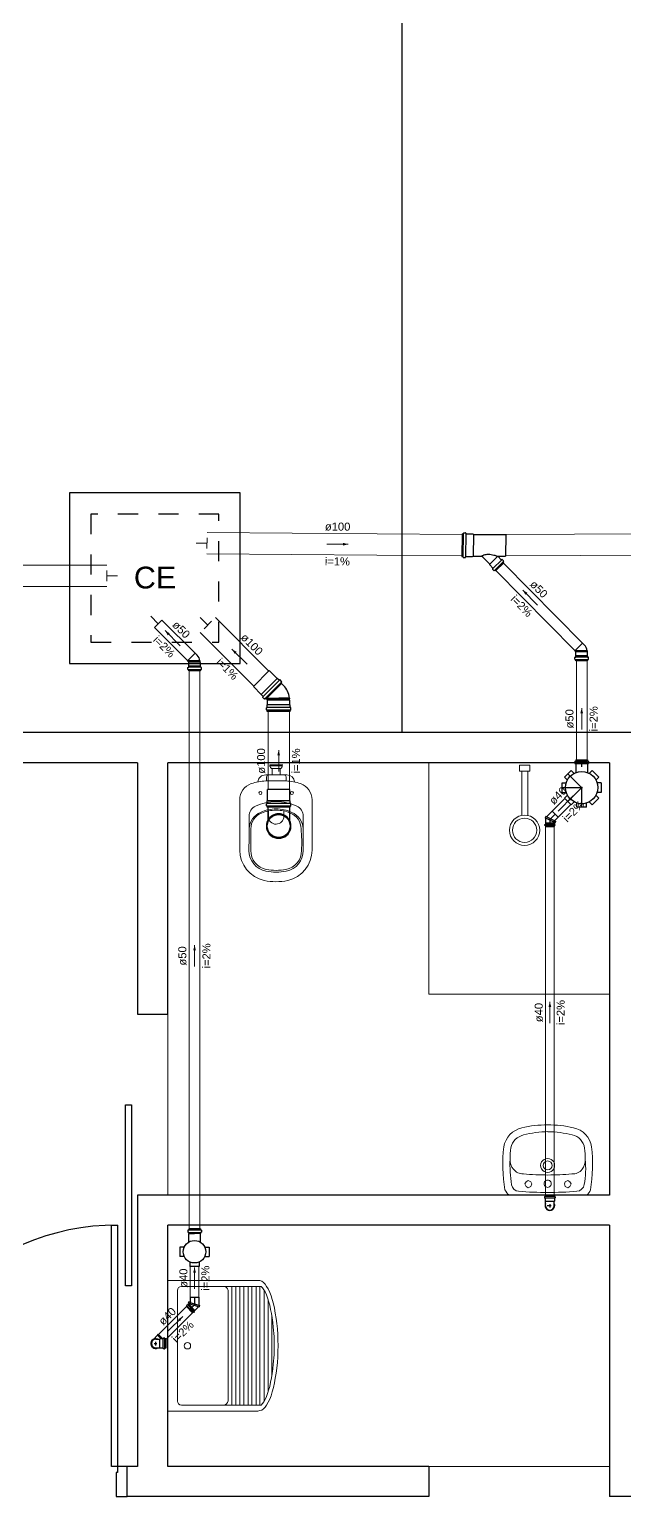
# Model space of a CAD drawing. Header units: millimetres. Extents: x 270 to 744, y -31 to 127.
# Drawn here: x 676.23 to 679.18, y 110.29 to 117.55 of the extents above; entities that cross this region are included whole.
import ezdxf

# ---------------------------------------------------------------- set-up
doc = ezdxf.new("R2010")
doc.units = ezdxf.units.MM
doc.header["$LTSCALE"] = 0.01
doc.header["$MEASUREMENT"] = 0
doc.linetypes.add('DASHDOT', pattern=[25.4, 12.7, -6.35, 0, -6.35])
doc.linetypes.add('Dashed', pattern=[0.75, 0.5, -0.25])
for name, color, linetype, lineweight in [('at_Entity', 7, 'Continuous', 9), ('TQ-Condutos', 3, 'Continuous', 5), ('TQ-Conexões', 9, 'Continuous', 5), ('TQ-Sentido conduto', 9, 'Continuous', 5), ('TQ-Textos conduto', 7, 'Continuous', 5)]:
    doc.layers.add(name, color=color, linetype=linetype, lineweight=lineweight)
for name, color, linetype in [('Layout_Equipamentos', 7, 'Continuous'), ('PAREDES', 8, 'Continuous'), ('PORTAS', 8, 'Continuous'), ('Simbolos', 5, 'Continuous'), ('Simbolos_int', 2, 'Continuous')]:
    doc.layers.add(name, color=color, linetype=linetype)
doc.styles.add('Arial', font='arial.ttf')

msp = doc.modelspace()

# ---------------------------------------------------------------- hatches: boundary and pattern name
at = {"layer": 'TQ-Sentido conduto', "linetype": 'Continuous'}
for points in [[(677.8092, 115.0056), (677.7838, 115.0127), (677.7836, 114.999)], [(678.6732, 114.779), (678.6862, 114.756), (678.6959, 114.7656)], [(676.9029, 114.578), (676.9161, 114.5552), (676.9258, 114.5648)], [(677.2339, 114.4864), (677.2471, 114.4635), (677.2567, 114.4732)], [(678.9652, 114.1946), (678.9584, 114.1691), (678.972, 114.1691)], [(677.4652, 113.986), (677.4583, 113.9605), (677.472, 113.9605)], [(678.9238, 113.7599), (678.9009, 113.7467), (678.9106, 113.737)], [(677.0489, 113.0211), (677.042, 112.9956), (677.0557, 112.9956)], [(678.8077, 112.7408), (678.8009, 112.7153), (678.8146, 112.7153)], [(677.0489, 111.4263), (677.042, 111.4008), (677.0557, 111.4008)], [(676.99, 111.1836), (676.9672, 111.1704), (676.9768, 111.1608)]]:
    msp.add_hatch(color=256, dxfattribs=at).paths.add_polyline_path(points)

# ---------------------------------------------------------------- linework, layer by layer
msp.add_line((678.0759, 114.0736), (678.0759, 119.0736))
at = {"layer": 'at_Entity'}
for p, q in [((676.6042, 114.0736), (676.901, 114.0736)), ((678.1095, 114.0736), (685.072, 114.0736)), ((677.5064, 113.864), (677.4011, 113.864)), ((677.4222, 113.9146), (677.4853, 113.9146)), ((677.4232, 113.9083), (677.4822, 113.9083)), ((677.4327, 113.864), (677.4327, 113.8956)), ((677.4327, 113.8956), (677.4727, 113.8956)), ((677.4727, 113.864), (677.4727, 113.8956)), ((678.2085, 113.9241), (678.2085, 112.7788)), ((677.4053, 113.8345), (677.4053, 113.8546)), ((677.5022, 113.8546), (677.5022, 113.8344)), ((677.2727, 113.4924), (677.2727, 113.7409)), ((677.6306, 113.7409), (677.6306, 113.4924)), ((677.4153, 113.6584), (677.4153, 113.6858)), ((677.4911, 113.6856), (677.4911, 113.6584)), ((679.1033, 112.7788), (678.2085, 112.7788)), ((676.9158, 112.6798), (676.9158, 111.785)), ((678.6841, 111.8398), (678.6904, 111.8503)), ((678.6904, 111.8272), (678.6841, 111.8398)), ((678.6904, 111.8503), (678.701, 111.8566)), ((678.701, 111.8208), (678.6904, 111.8272)), ((678.701, 111.8566), (678.7136, 111.8503)), ((678.7136, 111.8272), (678.701, 111.8208)), ((678.7136, 111.8503), (678.7178, 111.8398)), ((678.7178, 111.8398), (678.7136, 111.8272)), ((678.8799, 111.8398), (678.8841, 111.8503)), ((678.8841, 111.8272), (678.8799, 111.8398)), ((678.8841, 111.8503), (678.8968, 111.8566)), ((678.8968, 111.8208), (678.8841, 111.8272)), ((678.8968, 111.8566), (678.9073, 111.8503)), ((678.9073, 111.8272), (678.8968, 111.8208)), ((678.9073, 111.8503), (678.9136, 111.8398)), ((678.9136, 111.8398), (678.9073, 111.8272)), ((678.6083, 111.785), (678.7978, 111.785)), ((678.7346, 111.785), (678.922, 111.785)), ((678.7978, 111.785), (678.9894, 111.785)), ((676.9158, 111.3622), (677.3621, 111.3622)), ((676.9158, 110.7159), (676.9158, 111.3622)), ((676.9853, 111.3327), (677.1937, 111.3327)), ((677.379, 111.3327), (677.1937, 111.3327)), ((677.2337, 110.7453), (677.2337, 111.3327)), ((677.2526, 110.7453), (677.2526, 111.3327)), ((677.2737, 110.7453), (677.2737, 111.3327)), ((677.2926, 110.7453), (677.2926, 111.3327)), ((677.3137, 110.7453), (677.3137, 111.3327)), ((677.3326, 110.7453), (677.3326, 111.3327)), ((677.3537, 110.7453), (677.3537, 111.3327)), ((677.3621, 111.3622), (677.3727, 111.3622)), ((677.3727, 111.3622), (677.3811, 111.358)), ((677.3727, 110.7453), (677.3727, 111.3327)), ((677.379, 111.3327), (677.3853, 111.3264)), ((677.3811, 111.358), (677.3895, 111.3517)), ((677.3853, 111.3264), (677.3916, 111.3159)), ((677.3895, 111.3517), (677.3979, 111.3433)), ((677.3979, 111.3433), (677.4042, 111.3327)), ((677.4042, 111.3327), (677.4127, 111.3201)), ((677.4127, 111.3201), (677.4211, 111.3033)), ((676.9642, 110.7664), (676.9642, 111.3138)), ((677.2147, 110.7664), (677.2147, 111.3138)), ((677.3916, 111.3159), (677.3979, 111.3054)), ((677.3937, 111.3124), (677.3937, 110.7657)), ((677.3937, 110.7657), (677.3937, 111.3124)), ((677.3979, 111.3054), (677.4042, 111.2906)), ((677.4042, 111.2906), (677.4105, 111.2759)), ((677.4105, 111.2759), (677.4148, 111.259)), ((677.4127, 110.8106), (677.4127, 111.2675)), ((677.4148, 111.259), (677.4211, 111.2401)), ((677.4211, 111.3033), (677.4274, 111.2864)), ((677.4274, 111.2864), (677.4337, 111.2675)), ((677.4337, 111.2675), (677.44, 111.2464)), ((677.44, 111.2464), (677.4442, 111.2254)), ((677.4211, 111.2401), (677.4253, 111.219)), ((677.4253, 111.219), (677.4295, 111.198)), ((677.4295, 111.198), (677.4337, 111.1769)), ((677.4316, 110.8906), (677.4316, 111.1875)), ((677.4337, 111.1769), (677.4358, 111.1538)), ((677.4442, 111.2254), (677.4484, 111.2001)), ((677.4484, 111.2001), (677.4527, 111.1748)), ((677.4527, 111.1748), (677.4569, 111.1496)), ((677.4358, 111.1538), (677.4379, 111.1306)), ((677.4379, 111.1306), (677.4421, 111.0843)), ((677.4569, 111.1496), (677.459, 111.1222)), ((677.459, 111.1222), (677.4611, 111.0948)), ((677.4421, 111.0843), (677.4421, 111.0611)), ((677.4421, 111.0611), (677.4421, 111.0401)), ((677.4421, 111.0401), (677.4421, 111.0169)), ((677.4611, 111.0948), (677.4611, 111.0675)), ((677.4611, 111.0675), (677.4632, 111.0401)), ((677.4632, 111.0401), (677.4611, 111.0106)), ((677.4421, 110.9938), (677.4379, 110.9474)), ((677.4421, 111.0169), (677.4421, 110.9938)), ((677.459, 110.9559), (677.4569, 110.9285)), ((677.4611, 110.9832), (677.459, 110.9559)), ((677.4611, 111.0106), (677.4611, 110.9832)), ((677.4337, 110.9011), (677.4295, 110.8801)), ((677.4358, 110.9243), (677.4337, 110.9011)), ((677.4379, 110.9474), (677.4358, 110.9243)), ((677.4527, 110.9032), (677.4484, 110.878)), ((677.4569, 110.9285), (677.4527, 110.9032)), ((677.4148, 110.819), (677.4105, 110.8022)), ((677.4211, 110.838), (677.4148, 110.819)), ((677.4253, 110.859), (677.4211, 110.838)), ((677.4295, 110.8801), (677.4253, 110.859)), ((677.4337, 110.8106), (677.4274, 110.7916)), ((677.44, 110.8317), (677.4337, 110.8106)), ((677.4442, 110.8548), (677.44, 110.8317)), ((677.4484, 110.878), (677.4442, 110.8548)), ((676.9853, 110.7453), (677.1937, 110.7453)), ((677.379, 110.7453), (677.1937, 110.7453)), ((677.3853, 110.7538), (677.379, 110.7453)), ((677.3916, 110.7622), (677.3853, 110.7538)), ((677.3979, 110.7727), (677.3916, 110.7622)), ((677.4042, 110.7874), (677.3979, 110.7727)), ((677.4042, 110.7453), (677.3979, 110.7348)), ((677.4105, 110.8022), (677.4042, 110.7874)), ((677.4127, 110.7601), (677.4042, 110.7453)), ((677.4211, 110.7748), (677.4127, 110.7601)), ((677.4274, 110.7916), (677.4211, 110.7748)), ((676.9158, 110.7159), (677.3621, 110.7159)), ((677.3727, 110.718), (677.3621, 110.7159)), ((677.3811, 110.7201), (677.3727, 110.718)), ((677.3895, 110.7264), (677.3811, 110.7201)), ((677.3979, 110.7348), (677.3895, 110.7264)), ((678.2085, 110.4418), (679.1033, 110.4418))]:
    msp.add_line(p, q, dxfattribs=at)
at = {"layer": 'at_Entity', "color": 7}
for p, q in [((678.6582, 113.8821), (678.6582, 113.9115)), ((678.6582, 113.9115), (678.7088, 113.9115)), ((678.7088, 113.8821), (678.6582, 113.8821)), ((678.6688, 113.663), (678.6688, 113.8821)), ((678.6983, 113.8821), (678.6688, 113.8821)), ((678.6983, 113.663), (678.6983, 113.8821)), ((678.7088, 113.9115), (678.7088, 113.8821))]:
    msp.add_line(p, q, dxfattribs=at)
at = {"layer": 'at_Entity'}
for centre, radius, start, end in [((677.4, 113.8252), 0.0389, 88.4183, 173.44927), ((677.4148, 113.8546), 0.00947, 90, 180), ((677.4327, 113.9051), 0.00947, 180, 270), ((677.4727, 113.9051), 0.00947, 270, 0), ((677.4927, 113.8546), 0.00947, 0, 90), ((677.5055, 113.8255), 0.0386, 5.57545, 88.62977), ((677.357, 113.7412), 0.0843, 109.07892, 180.19973), ((677.4106, 113.5872), 0.2474, 92.04895, 109.14504), ((677.4514, 112.4468), 1.3885, 87.9511, 92.0489), ((677.4929, 113.5879), 0.2466, 70.84273, 88.10915), ((677.5462, 113.7412), 0.0843, 359.80026, 70.92109), ((677.4527, 113.4891), 0.2432, 90, 114.96061), ((677.3748, 113.7746), 0.00737, 90, 180), ((677.3748, 113.7746), 0.00737, 180, 270), ((677.3748, 113.7746), 0.00737, 0, 90), ((677.3748, 113.7746), 0.00737, 270, 0), ((677.4527, 113.4891), 0.2432, 65.03909, 90.00031), ((677.5306, 113.7746), 0.00737, 90, 180), ((677.5306, 113.7746), 0.00737, 180, 270), ((677.5306, 113.7746), 0.00737, 0, 90), ((677.5306, 113.7746), 0.00737, 270, 0), ((668.5211, 113.6325), 8.7979, 359.07167, 0.18792), ((677.4132, 113.592), 0.0945, 113.57268, 176.73291), ((677.3727, 113.6609), 0.0537, 114.96096, 180.90637), ((677.4106, 113.5977), 0.0832, 110.86304, 180.23624), ((677.449, 113.5286), 0.167, 88.71824, 116.14042), ((677.4423, 113.5335), 0.1546, 100.31332, 113.389), ((677.4527, 113.4903), 0.199, 90, 101.01713), ((677.4507, 113.6559), 0.0355, 176.04448, 272.34457), ((677.4522, 113.6594), 0.0389, 270.00275, 0), ((677.4564, 113.5286), 0.167, 63.86138, 91.27996), ((677.4527, 113.4904), 0.1989, 78.98071, 90.00216), ((677.4746, 113.5819), 0.105, 63.00165, 81.19506), ((677.4927, 113.5977), 0.0832, 359.76378, 69.13694), ((677.4934, 113.5934), 0.0927, 2.44256, 66.73357), ((677.5327, 113.6609), 0.0537, 359.09364, 65.03903), ((686.6864, 113.5746), 9.1005, 179.46215, 180.53334), ((671.6979, 113.5182), 5.6301, 359.71033, 0.80566), ((676.9314, 113.531), 0.6479, 356.35133, 5.87799), ((677.4274, 113.4924), 0.1547, 180.0055, 257.29432), ((677.4226, 113.4907), 0.1048, 180.42333, 258.8896), ((677.4206, 113.4873), 0.0927, 178.50021, 259.65589), ((677.4843, 113.4882), 0.0937, 280.56886, 0.92835), ((677.4843, 113.4882), 0.1021, 280.56885, 0.92836), ((677.4758, 113.4925), 0.1548, 282.71283, 359.99834), ((677.4528, 113.658), 0.2748, 259.43664, 269.99959), ((677.4524, 113.6558), 0.2642, 259.43664, 270.00277), ((677.4517, 113.6703), 0.2787, 270.13603, 280.28493), ((677.4527, 113.6577), 0.2745, 270, 280.57699), ((677.4516, 113.6261), 0.2905, 258.43496, 281.56825), ((678.6947, 112.0031), 0.1169, 102.51398, 169.94425), ((678.7859, 111.6608), 0.4711, 88.69805, 104.42194), ((678.8077, 111.6602), 0.4717, 75.63679, 91.34148), ((678.9048, 112.0088), 0.1102, 7.71962, 79.59246), ((678.6963, 112.0002), 0.0842, 102.94607, 167.28087), ((678.8116, 111.5251), 0.5737, 91.35244, 103.5038), ((678.7846, 111.5291), 0.5696, 76.4579, 88.69664), ((678.9025, 112.0059), 0.078, 8.41938, 78.38368), ((679.3247, 111.9375), 0.7501, 173.41338, 189.69292), ((678.92, 111.9721), 0.3094, 171.32208, 181.82646), ((678.6656, 111.9723), 0.3173, 357.99462, 8.16964), ((678.2696, 111.9378), 0.7493, 350.27914, 6.57653), ((679.2206, 111.9337), 0.6105, 177.32306, 189.24154), ((678.6818, 111.958), 0.0712, 176.60246, 219.59969), ((678.6775, 111.9556), 0.0664, 220.34381, 269.44866), ((678.7968, 111.9314), 0.0347, 150.00315, 209.99685), ((678.7968, 111.9314), 0.0347, 90, 149.99293), ((678.7968, 111.9314), 0.0347, 209.99676, 269.99928), ((678.7968, 111.9314), 0.0221, 90, 180), ((678.7968, 111.9314), 0.0221, 180, 270), ((678.7968, 111.9314), 0.0347, 29.99676, 89.99928), ((678.7968, 111.9314), 0.0221, 360, 90), ((678.7968, 111.9314), 0.0221, 270.00968, 360), ((678.7968, 111.9314), 0.0347, 270, 329.99293), ((678.7967, 111.9314), 0.0347, 330.00315, 29.99685), ((678.9198, 111.9521), 0.0628, 266.77318, 320.7547), ((678.905, 111.9573), 0.0777, 324.65246, 2.83944), ((678.5368, 111.9161), 0.4482, 349.78202, 5.79718), ((678.6558, 111.8415), 0.0383, 188.75581, 265.61268), ((678.7999, 113.3514), 1.4673, 265.18956, 269.93912), ((678.7968, 111.8408), 0.0179, 150.01278, 209.98722), ((678.7968, 111.8409), 0.0179, 90, 150.03984), ((678.7967, 111.8408), 0.0179, 210.01908, 270.03665), ((678.7968, 111.8408), 0.0179, 30.01908, 90.03665), ((678.7968, 111.8408), 0.0179, 270, 330.03984), ((678.7968, 113.2298), 1.3457, 270.02076, 275.09507), ((678.7967, 111.8408), 0.0179, 330.01278, 29.98722), ((678.9385, 111.8433), 0.04, 273.11398, 350.39284), ((678.634, 111.8294), 0.0519, 200.54167, 238.93005), ((678.7905, 113.5047), 1.7069, 265.3753, 270.21026), ((678.7968, 113.6673), 1.8695, 270, 274.41438), ((678.9705, 111.8189), 0.0384, 297.86727, 348.56925), ((676.9842, 111.3127), 0.02, 90, 180), ((677.1907, 111.3081), 0.0247, 13.21415, 85.57838), ((677.0137, 111.039), 0.0158, 90, 180), ((677.0137, 111.039), 0.0158, 180, 270), ((677.0137, 111.039), 0.0158, 0, 90), ((677.0137, 111.039), 0.0158, 270, 0), ((676.9842, 110.7653), 0.02, 180, 270), ((677.1911, 110.7691), 0.0238, 273.76052, 353.44512)]:
    msp.add_arc(centre, radius, start, end, dxfattribs=at)
at = {"layer": 'at_Entity', "color": 7}
for radius, start, end in [(0.0748, 90, 180), (0.06, 90, 180), (0.0748, 360, 90), (0.06, 360, 90), (0.0748, 180, 270), (0.06, 180, 270), (0.06, 270, 0), (0.0748, 270, 0)]:
    msp.add_arc((678.6825, 113.5903), radius, start, end, dxfattribs=at)
at = {"layer": 'Layout_Equipamentos'}
for p, q in [((677.4232, 113.9051), (677.4232, 113.9146)), ((677.4822, 113.9051), (677.4822, 113.9146))]:
    msp.add_line(p, q, dxfattribs=at)
at = {"layer": 'PAREDES'}
for p, q in [((685.072, 114.0736), (673.7325, 114.0736)), ((676.7663, 113.9241), (673.8819, 113.9241)), ((676.7663, 113.9241), (676.7663, 112.6798)), ((676.9158, 112.6798), (676.9158, 113.9241)), ((679.1033, 113.9241), (676.9158, 113.9241)), ((679.1033, 113.9241), (679.1033, 111.785)), ((676.7663, 112.6798), (676.9158, 112.6798)), ((679.1033, 111.785), (676.7663, 111.785)), ((676.7663, 111.785), (676.7663, 110.4418)), ((676.9158, 110.4418), (676.9158, 111.6356)), ((679.1033, 111.6356), (676.9158, 111.6356)), ((679.1033, 111.6356), (679.1033, 110.2923)), ((676.7663, 110.4418), (676.7158, 110.4418)), ((678.2085, 110.4418), (676.9158, 110.4418)), ((678.2085, 110.4418), (678.2085, 110.2923)), ((678.2085, 110.2923), (676.7158, 110.2923)), ((681.0756, 110.2923), (679.1033, 110.2923))]:
    msp.add_line(p, q, dxfattribs=at)
at = {"layer": 'PORTAS'}
for points in [[(676.7074, 112.2314), (676.7368, 112.2314), (676.7368, 111.3361), (676.7074, 111.3361)], [(676.6378, 111.6363), (676.6673, 111.6363), (676.6673, 110.4419), (676.6378, 110.4419)]]:
    msp.add_lwpolyline(points, close=True, dxfattribs=at)
msp.add_lwpolyline([(676.7158, 110.2923), (676.7158, 110.4419), (676.6673, 110.4419), (676.6673, 110.4124), (676.661, 110.4124), (676.661, 110.2923), (676.7158, 110.2923)], dxfattribs=at)
msp.add_arc((676.6673, 110.4419), 1.1944, 90, 180, dxfattribs=at)
at = {"layer": 'Simbolos'}
for p, q in [((678.3728, 115.0574), (678.3719, 114.9449)), ((678.3728, 115.0574), (678.3775, 115.0573)), ((678.3794, 115.0612), (678.3786, 115.0581)), ((678.3804, 115.062), (678.3904, 115.0619)), ((678.3915, 115.0609), (678.3917, 115.0582)), ((678.3927, 115.0572), (678.4263, 115.0569)), ((678.4263, 115.0569), (678.4289, 115.0543)), ((678.4289, 115.0543), (678.5893, 115.0531)), ((678.5893, 115.0531), (678.5884, 114.9458)), ((678.3719, 114.9449), (678.3766, 114.9449)), ((678.3784, 114.941), (678.3776, 114.9441)), ((678.3795, 114.9402), (678.3894, 114.9401)), ((678.3905, 114.9411), (678.3908, 114.9438)), ((678.3918, 114.9448), (678.4254, 114.9445)), ((678.4254, 114.9445), (678.428, 114.9471)), ((678.428, 114.9471), (678.4701, 114.9467)), ((678.51, 114.9066), (678.4708, 114.9464)), ((678.51, 114.9036), (678.51, 114.9066)), ((678.5259, 114.8875), (678.51, 114.9036)), ((678.5241, 114.8839), (678.5259, 114.886)), ((678.5307, 114.8759), (678.5242, 114.8825)), ((678.532, 114.8757), (678.5348, 114.8773)), ((678.5393, 114.8739), (678.536, 114.8772)), ((678.5393, 114.8739), (678.5804, 114.9144)), ((678.5482, 114.9442), (678.548, 114.9443)), ((678.5512, 114.9442), (678.5482, 114.9442)), ((678.5488, 114.9461), (678.5884, 114.9458)), ((678.5671, 114.928), (678.5512, 114.9442)), ((678.5706, 114.9297), (678.5685, 114.9279)), ((678.5785, 114.923), (678.5721, 114.9296)), ((678.5787, 114.9217), (678.5771, 114.9189)), ((678.5804, 114.9144), (678.5772, 114.9177)), ((678.9781, 114.5073), (678.9688, 114.5166)), ((677.0617, 114.4571), (677.0524, 114.4664)), ((678.9369, 114.4727), (678.9309, 114.4787)), ((678.9316, 114.4363), (678.9316, 114.4456)), ((678.9326, 114.4466), (678.9354, 114.4469)), ((678.9363, 114.4529), (678.9365, 114.4531)), ((678.9363, 114.4479), (678.9363, 114.4529)), ((678.9365, 114.4708), (678.9369, 114.4712)), ((678.9365, 114.4531), (678.9365, 114.4708)), ((678.992, 114.4788), (678.9936, 114.4787)), ((678.992, 114.4755), (678.9936, 114.4756)), ((678.992, 114.4727), (678.992, 114.4755)), ((678.9939, 114.4708), (678.992, 114.4727)), ((678.9936, 114.4756), (678.9936, 114.4787)), ((678.9939, 114.4531), (678.9939, 114.4708)), ((678.9941, 114.4529), (678.9939, 114.4531)), ((678.9941, 114.4479), (678.9941, 114.4529)), ((678.9978, 114.4466), (678.9951, 114.4469)), ((678.9988, 114.4363), (678.9988, 114.4456)), ((677.0206, 114.4225), (677.0146, 114.4285)), ((677.0153, 114.3861), (677.0153, 114.3954)), ((677.0161, 114.3851), (677.0192, 114.3843)), ((677.0162, 114.3964), (677.019, 114.3967)), ((677.02, 114.4027), (677.0202, 114.4029)), ((677.02, 114.3977), (677.02, 114.4027)), ((677.02, 114.3787), (677.02, 114.3832)), ((677.0777, 114.3787), (677.02, 114.3787)), ((677.0202, 114.4206), (677.0206, 114.421)), ((677.0202, 114.4029), (677.0202, 114.4206)), ((677.0756, 114.4287), (677.0772, 114.4285)), ((677.0756, 114.4253), (677.0772, 114.4254)), ((677.0756, 114.4225), (677.0756, 114.4253)), ((677.0775, 114.4206), (677.0756, 114.4225)), ((677.0772, 114.4254), (677.0772, 114.4285)), ((677.0775, 114.4029), (677.0775, 114.4206)), ((677.0777, 114.4027), (677.0775, 114.4029)), ((677.0777, 114.3977), (677.0777, 114.4027)), ((677.0777, 114.3787), (677.0777, 114.3832)), ((677.0817, 114.3851), (677.0785, 114.3843)), ((677.0815, 114.3964), (677.0787, 114.3967)), ((677.0824, 114.3861), (677.0824, 114.3954)), ((677.458, 114.3414), (677.4189, 114.3805)), ((678.9324, 114.4353), (678.9355, 114.4345)), ((678.9363, 114.4288), (678.9363, 114.4334)), ((678.9941, 114.4288), (678.9363, 114.4288)), ((678.9941, 114.4288), (678.9941, 114.4334)), ((678.998, 114.4353), (678.9949, 114.4345)), ((677.3789, 114.2622), (677.3398, 114.3013)), ((677.4815, 114.3183), (677.4019, 114.2388)), ((677.4584, 114.3414), (677.458, 114.3414)), ((677.4674, 114.3323), (677.4584, 114.3414)), ((677.4709, 114.334), (677.4688, 114.3323)), ((677.4794, 114.3269), (677.4724, 114.334)), ((677.4796, 114.3256), (677.478, 114.3229)), ((677.4815, 114.3183), (677.4782, 114.3216)), ((677.4895, 114.3066), (677.4796, 114.3165)), ((677.3789, 114.2618), (677.3789, 114.2622)), ((677.3879, 114.2528), (677.3789, 114.2618)), ((677.3862, 114.2493), (677.3879, 114.2514)), ((677.3933, 114.2408), (677.3863, 114.2479)), ((677.3946, 114.2407), (677.3974, 114.2422)), ((677.4019, 114.2388), (677.3986, 114.2421)), ((677.4094, 114.235), (677.4038, 114.2406)), ((677.4092, 114.2325), (677.4094, 114.2327)), ((677.4092, 114.2116), (677.4092, 114.2325)), ((677.5188, 114.2414), (677.4652, 114.2414)), ((677.5188, 114.2447), (677.5204, 114.2446)), ((677.5188, 114.2414), (677.5204, 114.2415)), ((677.5188, 114.2348), (677.5188, 114.2414)), ((677.5211, 114.2325), (677.5188, 114.2348)), ((677.5204, 114.2415), (677.5204, 114.2446)), ((677.5211, 114.2116), (677.5211, 114.2325)), ((677.4043, 114.1863), (677.4043, 114.1963)), ((677.4051, 114.1853), (677.4081, 114.1844)), ((677.4052, 114.1973), (677.408, 114.1976)), ((677.4089, 114.2114), (677.4092, 114.2116)), ((677.4089, 114.1986), (677.4089, 114.2114)), ((677.4089, 114.1787), (677.4089, 114.1834)), ((677.5214, 114.1787), (677.4089, 114.1787)), ((677.5214, 114.2114), (677.5211, 114.2116)), ((677.5214, 114.1986), (677.5214, 114.2114)), ((677.5214, 114.1787), (677.5214, 114.1834)), ((677.5252, 114.1853), (677.5222, 114.1844)), ((677.5251, 114.1973), (677.5223, 114.1976)), ((677.526, 114.1863), (677.526, 114.1963)), ((678.9324, 113.9316), (678.9355, 113.9324)), ((678.9363, 113.938), (678.9941, 113.938)), ((678.9363, 113.938), (678.9363, 113.9334)), ((678.9941, 113.938), (678.9941, 113.9334)), ((678.998, 113.9316), (678.9949, 113.9324)), ((678.8801, 113.8528), (678.9137, 113.8864)), ((678.9137, 113.8864), (678.9282, 113.8719)), ((678.9316, 113.9305), (678.9316, 113.9213)), ((678.9326, 113.9202), (678.9354, 113.92)), ((678.9363, 113.9189), (678.9363, 113.8756)), ((678.9941, 113.9189), (678.9941, 113.8756)), ((678.9978, 113.9202), (678.9951, 113.92)), ((678.9988, 113.9305), (678.9988, 113.9213)), ((679.0167, 113.8864), (679.0022, 113.8719)), ((679.0167, 113.8864), (679.0503, 113.8528)), ((677.4092, 113.7366), (677.4092, 113.7919)), ((677.5211, 113.7366), (677.5211, 113.7919)), ((678.8686, 113.825), (678.8891, 113.825)), ((678.8686, 113.7775), (678.8686, 113.825)), ((678.8801, 113.8528), (678.8946, 113.8383)), ((679.0503, 113.8528), (679.0358, 113.8383)), ((679.0618, 113.825), (679.0413, 113.825)), ((679.0618, 113.825), (679.0618, 113.7775)), ((677.4043, 113.7113), (677.4043, 113.7213)), ((677.4052, 113.7223), (677.408, 113.7226)), ((677.4089, 113.7364), (677.4092, 113.7366)), ((677.4089, 113.7236), (677.4089, 113.7364)), ((677.5214, 113.7364), (677.5211, 113.7366)), ((677.5214, 113.7236), (677.5214, 113.7364)), ((677.5251, 113.7223), (677.5223, 113.7226)), ((677.526, 113.7113), (677.526, 113.7213)), ((678.8686, 113.7775), (678.8891, 113.7775)), ((678.8801, 113.7497), (678.8946, 113.7642)), ((678.9137, 113.7161), (678.8801, 113.7497)), ((678.9137, 113.7161), (678.9282, 113.7306)), ((678.9415, 113.7046), (678.9415, 113.7252)), ((678.989, 113.7046), (678.989, 113.7252)), ((679.0167, 113.7161), (679.0022, 113.7306)), ((679.0503, 113.7497), (679.0167, 113.7161)), ((679.0503, 113.7497), (679.0358, 113.7642)), ((679.0618, 113.7775), (679.0413, 113.7775)), ((677.4051, 113.7103), (677.4081, 113.7094)), ((677.4089, 113.7037), (677.4089, 113.7084)), ((677.5214, 113.7037), (677.4089, 113.7037)), ((677.4115, 113.7037), (677.4115, 113.64)), ((677.5188, 113.7037), (677.5188, 113.64)), ((677.5214, 113.7037), (677.5214, 113.7084)), ((677.5252, 113.7103), (677.5222, 113.7094)), ((678.7873, 113.6588), (678.7837, 113.6517)), ((678.8271, 113.6297), (678.7837, 113.6517)), ((678.7864, 113.6503), (678.7864, 113.6195)), ((678.8307, 113.6369), (678.7873, 113.6588)), ((678.8185, 113.6844), (678.791, 113.6569)), ((678.8483, 113.6545), (678.8185, 113.6844)), ((678.8483, 113.6545), (678.8307, 113.6369)), ((678.989, 113.7046), (678.9415, 113.7046)), ((678.783, 113.6132), (678.783, 113.6195)), ((678.783, 113.6195), (678.8324, 113.6195)), ((678.8324, 113.6132), (678.783, 113.6132)), ((678.8291, 113.6249), (678.7864, 113.6249)), ((678.8291, 113.6236), (678.7864, 113.6236)), ((678.7864, 113.6132), (678.7864, 113.6089)), ((678.7864, 113.6089), (678.8291, 113.6089)), ((678.8271, 113.6297), (678.8336, 113.6264)), ((678.8291, 113.6249), (678.8291, 113.6195)), ((678.8291, 113.6132), (678.8291, 113.6089)), ((678.8307, 113.6369), (678.8372, 113.6336)), ((678.8324, 113.6195), (678.8324, 113.6132)), ((678.8336, 113.6264), (678.8372, 113.6336)), ((678.7813, 111.7761), (678.7813, 111.7711)), ((678.7821, 111.7772), (678.7837, 111.7776)), ((678.7822, 111.77), (678.7835, 111.7699)), ((678.7844, 111.7819), (678.831, 111.7819)), ((678.7844, 111.7819), (678.7844, 111.7786)), ((678.7844, 111.7689), (678.7844, 111.7539)), ((678.7844, 111.7539), (678.786, 111.7524)), ((678.831, 111.7539), (678.8295, 111.7524)), ((678.831, 111.7819), (678.831, 111.7786)), ((678.831, 111.7689), (678.831, 111.7539)), ((678.8334, 111.7772), (678.8318, 111.7776)), ((678.8332, 111.77), (678.832, 111.7699)), ((678.8342, 111.7761), (678.8342, 111.7711)), ((678.786, 111.7426), (678.786, 111.7524)), ((678.786, 111.7322), (678.786, 111.7426)), ((678.8295, 111.7426), (678.8295, 111.7524)), ((678.8295, 111.7322), (678.8295, 111.7426)), ((677.0153, 111.6109), (677.0153, 111.6016)), ((677.0161, 111.6119), (677.0192, 111.6127)), ((677.0777, 111.6183), (677.02, 111.6183)), ((677.02, 111.6183), (677.02, 111.6137)), ((677.0777, 111.6183), (677.0777, 111.6137)), ((677.0817, 111.6119), (677.0785, 111.6127)), ((677.0824, 111.6109), (677.0824, 111.6016)), ((677.0162, 111.6006), (677.019, 111.6003)), ((677.02, 111.5993), (677.02, 111.5945)), ((677.02, 111.5945), (677.0202, 111.5942)), ((677.0202, 111.5523), (677.0202, 111.5942)), ((677.0777, 111.5945), (677.0775, 111.5942)), ((677.0775, 111.5523), (677.0775, 111.5942)), ((677.0777, 111.5993), (677.0777, 111.5945)), ((677.0815, 111.6006), (677.0787, 111.6003)), ((676.9762, 111.5275), (676.9762, 111.4815)), ((676.9971, 111.5275), (676.9762, 111.5275)), ((676.9971, 111.4815), (676.9762, 111.4815)), ((677.1007, 111.5275), (677.1215, 111.5275)), ((677.1007, 111.4815), (677.1215, 111.4815)), ((677.1215, 111.5275), (677.1215, 111.4815)), ((677.0258, 111.4527), (677.0258, 111.4319)), ((677.0719, 111.4319), (677.0258, 111.4319)), ((677.0719, 111.4527), (677.0719, 111.4319)), ((677.0183, 111.2484), (677.0208, 111.2561)), ((677.0252, 111.2462), (677.0183, 111.2484)), ((677.0277, 111.2538), (677.0208, 111.2561)), ((677.0252, 111.2462), (677.0715, 111.231)), ((677.0277, 111.2788), (677.07, 111.2788)), ((677.0277, 111.2788), (677.0277, 111.2538)), ((677.0277, 111.2538), (677.074, 111.2386)), ((677.07, 111.2788), (677.07, 111.2399)), ((677.0121, 111.2359), (677.0091, 111.2329)), ((677.0393, 111.2027), (677.0091, 111.2329)), ((677.0142, 111.2427), (677.0097, 111.2383)), ((677.0097, 111.2383), (677.0447, 111.2033)), ((677.0492, 111.2078), (677.0142, 111.2427)), ((677.0204, 111.2441), (677.0166, 111.2404)), ((677.0195, 111.2433), (677.0497, 111.2131)), ((677.0204, 111.2441), (677.0506, 111.214)), ((677.0423, 111.2057), (677.0393, 111.2027)), ((677.0447, 111.2033), (677.0492, 111.2078)), ((677.0686, 111.232), (677.0468, 111.2102)), ((677.074, 111.2386), (677.0715, 111.231)), ((676.8485, 111.0728), (676.8545, 111.0788)), ((676.8657, 111.0918), (676.8545, 111.0806)), ((676.8545, 111.0806), (676.8545, 111.0788)), ((676.8566, 111.0719), (676.8669, 111.0719)), ((676.8566, 111.0284), (676.8669, 111.0284)), ((676.8686, 111.0963), (676.8657, 111.0933)), ((676.8657, 111.0933), (676.8657, 111.0918)), ((676.8669, 111.0719), (676.8767, 111.0719)), ((676.8669, 111.0284), (676.8767, 111.0284)), ((676.8686, 111.0963), (676.8915, 111.0734)), ((676.8782, 111.0734), (676.8767, 111.0719)), ((676.8782, 111.0268), (676.8767, 111.0284)), ((676.8932, 111.0734), (676.8782, 111.0734)), ((676.8943, 111.0756), (676.8942, 111.0744)), ((676.9004, 111.0766), (676.8954, 111.0766)), ((676.9015, 111.0758), (676.9019, 111.0742)), ((676.9062, 111.0734), (676.9029, 111.0734)), ((676.9062, 111.0734), (676.9062, 111.0268)), ((676.8932, 111.0268), (676.8782, 111.0268)), ((676.8943, 111.0246), (676.8942, 111.0259)), ((676.9004, 111.0237), (676.8954, 111.0237)), ((676.9015, 111.0245), (676.9019, 111.0261)), ((676.9062, 111.0268), (676.9029, 111.0268))]:
    msp.add_line(p, q, dxfattribs=at)
at = {"layer": 'Simbolos', "linetype": 'Continuous'}
msp.add_lwpolyline([(676.4304, 114.416), (677.2752, 114.416), (677.2752, 115.2608), (676.4304, 115.2608), (676.4304, 114.416), (676.4304, 114.416)], dxfattribs=at)
at = {"layer": 'Simbolos'}
for centre, radius in [((678.9652, 113.8013), 0.0797), ((677.0489, 111.5045), 0.0558)]:
    msp.add_circle(centre, radius, dxfattribs=at)
for centre, radius, start, end in [((678.3775, 115.0584), 0.00106, 269.54341, 344.54341), ((678.3804, 115.0609), 0.00106, 89.54341, 164.54341), ((678.3904, 115.0608), 0.00106, 4.54341, 89.54341), ((678.3927, 115.0583), 0.00106, 184.54341, 269.54341), ((678.3766, 114.9438), 0.00106, 14.54341, 89.54341), ((678.3795, 114.9413), 0.00106, 194.54341, 269.54341), ((678.3895, 114.9412), 0.00106, 269.54341, 354.54341), ((678.3918, 114.9437), 0.00106, 89.54341, 174.54341), ((678.4701, 114.9457), 0.00106, 44.54341, 89.54341), ((678.5249, 114.8832), 0.00106, 139.54341, 224.54341), ((678.5251, 114.8867), 0.00106, 319.54341, 44.54341), ((678.5314, 114.8766), 0.00106, 224.54341, 299.54341), ((678.5353, 114.8764), 0.00106, 44.54341, 119.54341), ((678.5488, 114.945), 0.00106, 89.54341, 224.54341), ((678.5678, 114.9287), 0.00106, 224.54341, 309.54341), ((678.5713, 114.9289), 0.00106, 44.54341, 129.54341), ((678.578, 114.9184), 0.00106, 149.54341, 224.54341), ((678.5778, 114.9223), 0.00106, 329.54341, 44.54341), ((677.0261, 114.422), 0.05, 7.6023, 44.556), ((678.9327, 114.4456), 0.00106, 95, 180), ((678.9353, 114.4479), 0.00106, 275, 0), ((678.9362, 114.4719), 0.00106, 315, 45), ((678.9425, 114.4722), 0.05, 7.6023, 44.556), ((678.9951, 114.4479), 0.00106, 180, 265), ((678.9977, 114.4456), 0.00106, 0, 85), ((677.0163, 114.3954), 0.00106, 95, 180), ((677.0163, 114.3861), 0.00106, 180, 255), ((677.0189, 114.3977), 0.00106, 275, 0), ((677.0189, 114.3832), 0.00106, 0, 75), ((677.0198, 114.4218), 0.00106, 315, 45), ((677.0788, 114.3977), 0.00106, 180, 265), ((677.0788, 114.3832), 0.00106, 105, 180), ((677.0814, 114.3954), 0.00106, 0, 85), ((677.0814, 114.3861), 0.00106, 285, 0), ((678.9327, 114.4363), 0.00106, 180, 255), ((678.9353, 114.4334), 0.00106, 0, 75), ((678.9951, 114.4334), 0.00106, 105, 180), ((678.9977, 114.4363), 0.00106, 285, 0), ((677.4682, 114.3331), 0.00106, 225, 310), ((677.4716, 114.3332), 0.00106, 45, 130), ((677.4789, 114.3223), 0.00106, 150, 225), ((677.4787, 114.3262), 0.00106, 330, 45), ((677.4167, 114.2338), 0.1026, 6.0987, 45), ((677.387, 114.2486), 0.00106, 140, 225), ((677.3871, 114.2521), 0.00106, 320, 45), ((677.3941, 114.2416), 0.00106, 225, 300), ((677.3979, 114.2413), 0.00106, 45, 120), ((677.4083, 114.2338), 0.00158, 315, 45), ((677.4053, 114.1963), 0.00106, 95, 180), ((677.4053, 114.1863), 0.00106, 180, 255), ((677.4079, 114.1986), 0.00106, 275, 0), ((677.4079, 114.1834), 0.00106, 0, 75), ((677.5224, 114.1986), 0.00106, 180, 265), ((677.5224, 114.1834), 0.00106, 105, 180), ((677.525, 114.1963), 0.00106, 0, 85), ((677.525, 114.1863), 0.00106, 285, 0), ((678.9327, 113.9305), 0.00106, 105, 180), ((678.9353, 113.9334), 0.00106, 285, 0), ((678.9951, 113.9334), 0.00106, 180, 255), ((678.9977, 113.9305), 0.00106, 0, 75), ((678.9327, 113.9213), 0.00106, 180, 265), ((678.9353, 113.9189), 0.00106, 0, 85), ((678.9951, 113.9189), 0.00106, 95, 180), ((678.9977, 113.9213), 0.00106, 275, 0), ((677.4053, 113.7213), 0.00106, 95, 180), ((677.4079, 113.7236), 0.00106, 275, 0), ((677.5224, 113.7236), 0.00106, 180, 265), ((677.525, 113.7213), 0.00106, 0, 85), ((677.4053, 113.7113), 0.00106, 180, 255), ((677.4079, 113.7084), 0.00106, 0, 75), ((677.4652, 113.6112), 0.0609, 28.215, 151.785), ((677.5224, 113.7084), 0.00106, 105, 180), ((677.525, 113.7113), 0.00106, 285, 0), ((677.4652, 113.6112), 0.0609, 151.785, 28.215), ((678.7823, 111.7761), 0.00106, 105, 180), ((678.7823, 111.7711), 0.00106, 180, 265), ((678.7834, 111.7689), 0.00106, 0, 85), ((678.7834, 111.7786), 0.00106, 285, 0), ((678.8321, 111.7786), 0.00106, 180, 255), ((678.8321, 111.7689), 0.00106, 95, 180), ((678.8331, 111.7711), 0.00106, 275, 0), ((678.8331, 111.7761), 0.00106, 0, 75), ((678.8077, 111.7322), 0.0217, 180, 0), ((677.0163, 111.6109), 0.00106, 105, 180), ((677.0189, 111.6137), 0.00106, 285, 0), ((677.0788, 111.6137), 0.00106, 180, 255), ((677.0814, 111.6109), 0.00106, 0, 75), ((677.0163, 111.6016), 0.00106, 180, 265), ((677.0189, 111.5993), 0.00106, 0, 85), ((677.0788, 111.5993), 0.00106, 95, 180), ((677.0814, 111.6016), 0.00106, 275, 0), ((676.9971, 111.5291), 0.00158, 270, 334.59), ((676.9971, 111.4799), 0.00158, 25.41, 90), ((677.1007, 111.5291), 0.00158, 205.41, 270), ((677.1007, 111.4799), 0.00158, 90, 154.5897), ((677.0243, 111.4527), 0.00158, 0, 64.59), ((677.0735, 111.4527), 0.00158, 115.4103, 180), ((676.8566, 111.0501), 0.0217, 90, 270), ((676.8932, 111.0745), 0.00106, 270, 355), ((676.8954, 111.0755), 0.00106, 90, 175), ((676.9004, 111.0755), 0.00106, 15, 90), ((676.9029, 111.0745), 0.00106, 195, 270), ((676.8932, 111.0258), 0.00106, 5, 90), ((676.8954, 111.0247), 0.00106, 185, 270), ((676.9004, 111.0247), 0.00106, 270, 345), ((676.9029, 111.0258), 0.00106, 90, 165)]:
    msp.add_arc(centre, radius, start, end, dxfattribs=at)
at = {"layer": 'Simbolos_int'}
for p, q in [((678.3783, 115.0573), (678.3774, 114.9449)), ((678.3917, 115.0572), (678.3909, 114.9448)), ((678.4289, 115.0543), (678.428, 114.9471)), ((678.5482, 114.9442), (678.51, 114.9066)), ((678.5266, 114.8868), (678.5677, 114.9273)), ((678.5355, 114.8777), (678.5767, 114.9182)), ((678.9309, 114.4787), (678.9688, 114.5166)), ((677.0146, 114.4285), (677.0524, 114.4664)), ((678.992, 114.4788), (678.931, 114.4788)), ((678.992, 114.4755), (678.9342, 114.4755)), ((678.9941, 114.4529), (678.9363, 114.4529)), ((678.9941, 114.4469), (678.9363, 114.4469)), ((678.992, 114.4727), (678.9369, 114.4727)), ((677.0756, 114.4287), (677.0147, 114.4287)), ((677.0756, 114.4253), (677.0178, 114.4253)), ((677.0777, 114.4027), (677.02, 114.4027)), ((677.0777, 114.3968), (677.02, 114.3968)), ((677.0777, 114.3841), (677.02, 114.3841)), ((677.0756, 114.4225), (677.0206, 114.4225)), ((677.4189, 114.3805), (677.3398, 114.3013)), ((678.9941, 114.4342), (678.9363, 114.4342)), ((677.458, 114.3414), (677.3789, 114.2622)), ((677.4681, 114.3317), (677.3886, 114.2521)), ((677.4776, 114.3222), (677.3981, 114.2427)), ((677.4038, 114.2406), (677.4796, 114.3165)), ((677.406, 114.2414), (677.4652, 114.2414)), ((677.4078, 114.2446), (677.4652, 114.2446)), ((677.4088, 114.2415), (677.4652, 114.2415)), ((677.5188, 114.2348), (677.4095, 114.2348)), ((677.5204, 114.2446), (677.4652, 114.2446)), ((677.5204, 114.2415), (677.4652, 114.2415)), ((677.5214, 114.2114), (677.4089, 114.2114)), ((677.5214, 114.1977), (677.4089, 114.1977)), ((677.5214, 114.1842), (677.4089, 114.1842)), ((678.9363, 113.9326), (678.9941, 113.9326)), ((678.9363, 113.9199), (678.9941, 113.9199)), ((677.5211, 113.7919), (677.4092, 113.7919)), ((677.5214, 113.7227), (677.4089, 113.7227)), ((677.5211, 113.7366), (677.4092, 113.7366)), ((677.5214, 113.7092), (677.4089, 113.7092)), ((677.5188, 113.7037), (677.4115, 113.7037)), ((678.8334, 113.6695), (678.8077, 113.6438)), ((678.8077, 113.6438), (678.8077, 113.6089)), ((678.8307, 113.6369), (678.8291, 113.6352)), ((678.8291, 113.6352), (678.8291, 113.6287)), ((678.831, 111.7778), (678.7844, 111.7778)), ((678.831, 111.7698), (678.7844, 111.7698)), ((678.8295, 111.7524), (678.786, 111.7524)), ((678.8148, 111.7322), (678.795, 111.7322)), ((678.8077, 111.7396), (678.8077, 111.7232)), ((677.02, 111.6129), (677.0777, 111.6129)), ((677.02, 111.6002), (677.0777, 111.6002)), ((677.0202, 111.5942), (677.0489, 111.5942)), ((677.0775, 111.5942), (677.0489, 111.5942)), ((677.0277, 111.2515), (677.0231, 111.2469)), ((677.0277, 111.2538), (677.0277, 111.2515)), ((677.0489, 111.2788), (677.0489, 111.2424)), ((677.0489, 111.2424), (677.0242, 111.2178)), ((676.8492, 111.0501), (676.8622, 111.0501)), ((676.8545, 111.0788), (676.8592, 111.0741)), ((676.8566, 111.0399), (676.8566, 111.0586)), ((676.8657, 111.0918), (676.884, 111.0734)), ((676.8767, 111.0284), (676.8767, 111.0719)), ((676.8941, 111.0268), (676.8941, 111.0734)), ((676.9021, 111.0268), (676.9021, 111.0734))]:
    msp.add_line(p, q, dxfattribs=at)
at = {"layer": 'Simbolos_int', "linetype": 'DASHDOT', "ltscale": 0.05}
for p, q in [((678.9652, 113.7046), (678.9652, 113.938)), ((678.8969, 113.7329), (679.0335, 113.8696)), ((678.8969, 113.8696), (679.0335, 113.7329)), ((678.8686, 113.8013), (679.0618, 113.8013))]:
    msp.add_line(p, q, dxfattribs=at)
at = {"layer": 'Simbolos_int', "linetype": 'Dashed'}
msp.add_lwpolyline([(676.536, 114.5216), (677.1696, 114.5216), (677.1696, 115.1552), (676.536, 115.1552), (676.536, 114.5216), (676.536, 114.5216)], dxfattribs=at)
at = {"layer": 'Simbolos_int'}
for points in [[(678.8291, 113.6249), (678.8282, 113.628), (678.8269, 113.6315), (678.8271, 113.6349), (678.8293, 113.6388), (678.8321, 113.6397), (678.8335, 113.6397)], [(677.0204, 111.2441), (677.0232, 111.2457), (677.0266, 111.2473), (677.0289, 111.2499), (677.0301, 111.2542), (677.0288, 111.2568), (677.0277, 111.2578)]]:
    msp.add_lwpolyline(points, dxfattribs=at)
msp.add_circle((677.4652, 113.6112), 0.0562, dxfattribs=at)
for centre, radius, start, end in [((678.5008, 114.8859), 0.0679, 111.98211, 116.51201), ((678.5053, 114.8862), 0.0695, 98.21581, 115.50661), ((678.5045, 114.9), 0.0556, 93.39291, 99.43791), ((678.5008, 114.9313), 0.0243, 83.94901, 89.00951), ((678.4974, 114.8731), 0.0825, 76.47741, 85.87201), ((678.507, 114.8657), 0.0882, 74.60741, 83.68951), ((678.5133, 114.8635), 0.0889, 69.86941, 78.91541), ((678.5264, 114.8993), 0.0508, 65.12141, 69.86941), ((678.8077, 111.7322), 0.0241, 154.623, 25.377), ((676.8566, 111.0501), 0.0241, 64.623, 295.377), ((676.8566, 111.0501), 0.0241, 109.6232, 295.377)]:
    msp.add_arc(centre, radius, start, end, dxfattribs=at)
at = {"layer": 'TQ-Condutos'}
for p, q in [((677.1108, 115.064), (678.3728, 115.0539)), ((678.5251, 115.0536), (681.1003, 115.0642)), ((677.11, 114.9584), (678.372, 114.9483)), ((678.5884, 114.9482), (681.1007, 114.9586)), ((672.9696, 114.9022), (676.6141, 114.9022)), ((678.9313, 114.4791), (678.541, 114.8756)), ((678.9686, 114.5164), (678.5787, 114.9127)), ((672.9696, 114.7966), (676.6141, 114.7966)), ((677.0148, 114.4288), (676.8503, 114.5933)), ((677.0521, 114.4661), (676.8876, 114.6307)), ((677.4167, 114.3782), (677.1519, 114.643)), ((677.342, 114.3035), (677.0773, 114.5683)), ((677.0225, 111.6183), (677.0225, 114.3787)), ((677.0753, 111.6183), (677.0753, 114.3787)), ((678.9388, 113.938), (678.9388, 114.4288)), ((678.9916, 113.938), (678.9916, 114.4288)), ((677.4124, 113.7919), (677.4124, 114.1787)), ((677.518, 113.7919), (677.518, 114.1787)), ((678.8185, 113.6844), (678.882, 113.7479)), ((678.8483, 113.6545), (678.9118, 113.718)), ((678.7866, 111.7819), (678.7866, 113.6089)), ((678.8288, 111.7819), (678.8288, 113.6089)), ((677.0277, 111.2788), (677.0277, 111.4319)), ((677.07, 111.2788), (677.07, 111.4319)), ((676.8707, 111.0942), (677.0093, 111.2327)), ((676.9062, 111.0699), (677.0391, 111.2028))]:
    msp.add_line(p, q, dxfattribs=at)
at = {"layer": 'TQ-Conexões'}
for p, q in [((677.1106, 115.0376), (677.1102, 114.9848)), ((677.0576, 115.0116), (677.1104, 115.0112)), ((676.6141, 114.823), (676.6141, 114.8758)), ((676.6669, 114.8494), (676.6141, 114.8494)), ((676.8316, 114.6493), (676.8689, 114.612)), ((676.8876, 114.6307), (676.8503, 114.5933)), ((677.0773, 114.643), (677.1146, 114.6056)), ((677.1333, 114.6243), (677.0959, 114.587))]:
    msp.add_line(p, q, dxfattribs=at)
at = {"layer": 'TQ-Sentido conduto'}
for points in [[(677.7036, 115.0065), (677.8092, 115.0056)], [(678.7472, 114.7037), (678.6732, 114.779)], [(676.9776, 114.5034), (676.9029, 114.578)], [(677.3085, 114.4117), (677.2339, 114.4864)], [(678.9652, 114.089), (678.9652, 114.1946)], [(677.4652, 113.8804), (677.4652, 113.986)], [(678.8491, 113.6852), (678.9238, 113.7599)], [(677.0489, 112.9155), (677.0489, 113.0211)], [(678.8077, 112.6352), (678.8077, 112.7408)], [(677.0489, 111.3207), (677.0489, 111.4263)], [(676.9154, 111.1089), (676.99, 111.1836)]]:
    msp.add_lwpolyline(points, dxfattribs=at)

# ---------------------------------------------------------------- texts
at = {"layer": 'Simbolos', "insert": (676.7484, 114.7853), "char_height": 0.10786, "width": 0.258869, "attachment_point": 7, "line_spacing_factor": 0.6, "style": 'Arial'}
msp.add_mtext('CE', dxfattribs=at)
at = {"layer": 'TQ-Textos conduto', "char_height": 0.0396, "attachment_point": 8, "line_spacing_factor": 0.6, "style": 'Arial'}
for s, insert, width, rotation in [('ø100', (677.7569, 115.0722), 0.19008, 359.54163), ('i=1%', (677.7556, 114.9006), 0.19008, 359.54163), ('ø50', (678.7385, 114.7692), 0.14256, 314.54153), ('i=2%', (678.6538, 114.6859), 0.19008, 314.54153), ('ø50', (676.9683, 114.5688), 0.14256, 314.99989), ('i=2%', (676.8843, 114.4848), 0.19008, 314.99989), ('ø100', (677.318, 114.4958), 0.19008, 314.99989), ('i=1%', (677.1966, 114.3745), 0.19008, 314.99989), ('ø50', (678.9255, 114.1418), 0.14256, 90.00021), ('i=2%', (679.0443, 114.1418), 0.19008, 90.00021), ('ø100', (677.399, 113.9332), 0.19008, 90.00021), ('i=1%', (677.5706, 113.9332), 0.19008, 90.00021), ('ø40', (678.8621, 113.7469), 0.14256, 45.00011), ('i=2%', (678.9386, 113.6703), 0.19008, 45.00011), ('ø50', (677.0091, 112.9683), 0.14256, 90.00021), ('i=2%', (677.1279, 112.9683), 0.19008, 90.00021), ('ø40', (678.7733, 112.688), 0.14256, 90.00021), ('i=2%', (678.8815, 112.688), 0.19008, 90.00021), ('ø40', (677.0144, 111.3735), 0.14256, 90.00021), ('i=2%', (677.1226, 111.3735), 0.19008, 90.00021), ('ø40', (676.9283, 111.1706), 0.14256, 45.00011), ('i=2%', (677.0049, 111.0941), 0.19008, 45.00011)]:
    msp.add_mtext(s, dxfattribs=dict(at, insert=insert, width=width, rotation=rotation))

doc.saveas('drawing.dxf')
